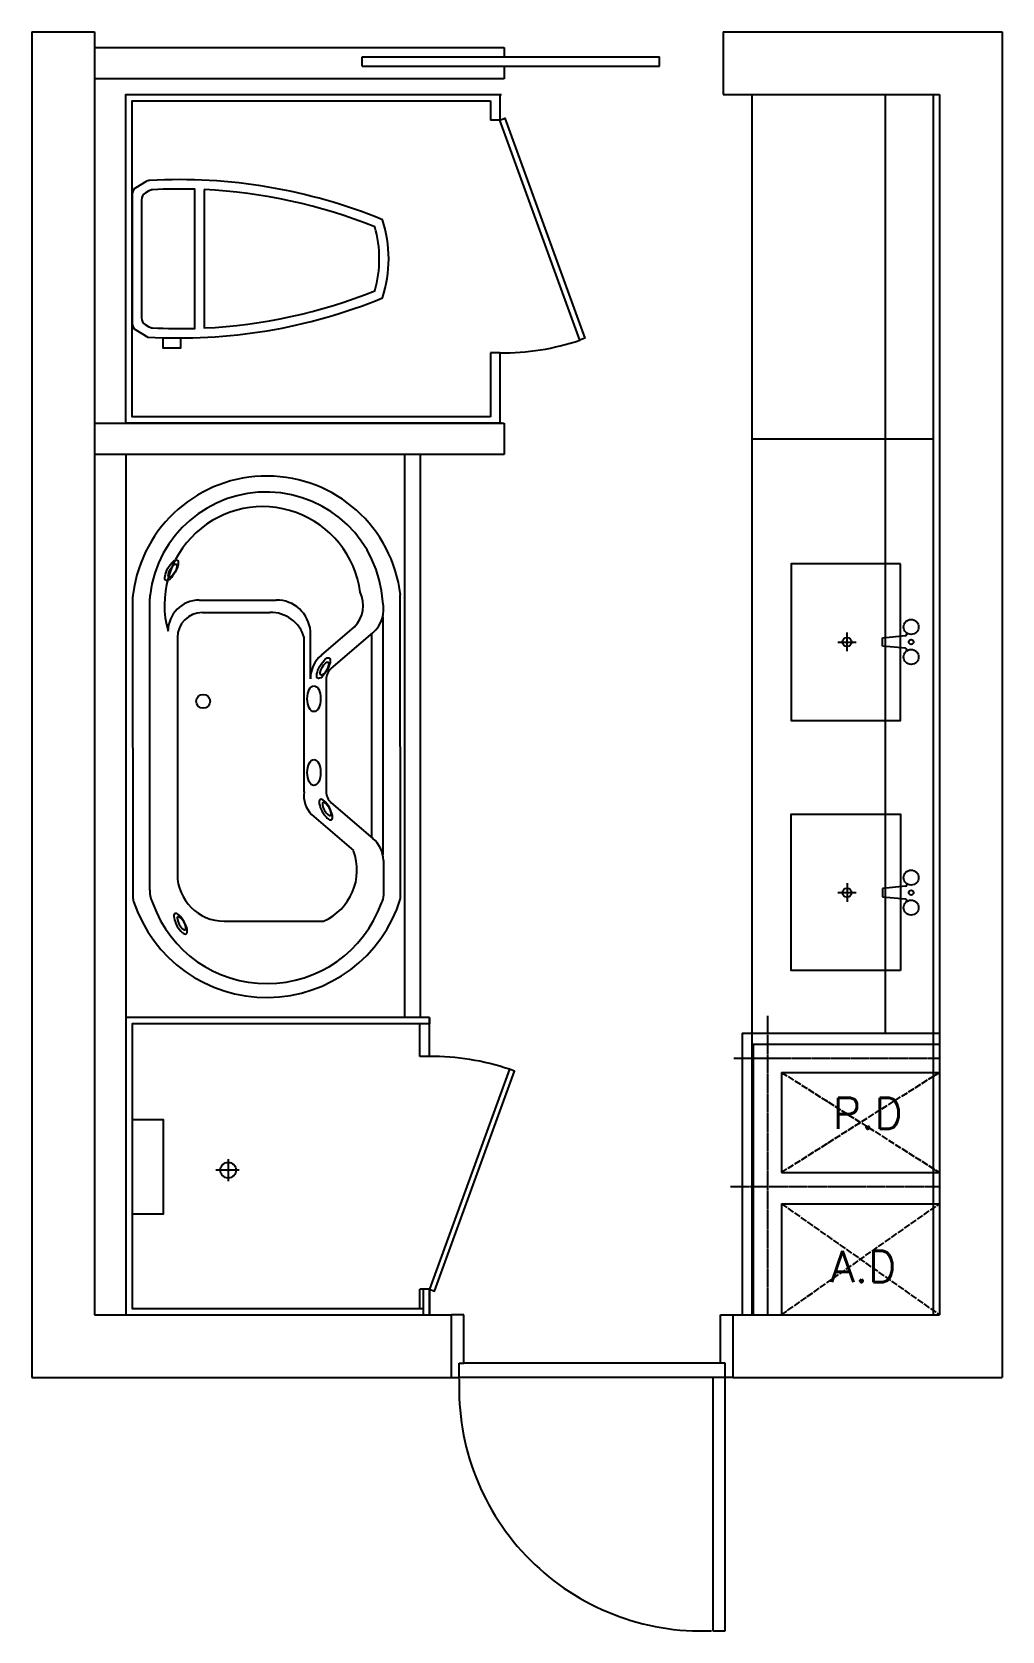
# Model space of a CAD drawing. Header units: millimetres. Extents: x -49575 to -46475, y -6918 to -1808.
import ezdxf
from ezdxf.enums import TextEntityAlignment as Align

# ---------------------------------------------------------------- set-up
doc = ezdxf.new("R2010")
doc.units = ezdxf.units.MM
for name, pattern in [('CEN', [62, 60, -1, 0, -1]), ('CENTER', [8.4, 7, -0.7, 0, -0.7]), ('HIDDEN', [2.5, 1.5, -1])]:
    doc.linetypes.add(name, pattern=pattern)
for name, color, linetype in [('CEN', 1, 'CEN'), ('CW', 2, 'Continuous'), ('DOOR', 4, 'Continuous'), ('EFIN', 5, 'Continuous'), ('FIN', 6, 'Continuous'), ('FUR', 4, 'Continuous'), ('HATC2', 254, 'Continuous'), ('TEXT', 6, 'Continuous'), ('wal', 3, 'Continuous')]:
    doc.layers.add(name, color=color, linetype=linetype)
doc.styles.add('HGTXT', font='romans.shx', dxfattribs={"bigfont": 'whgtxt.shx'})

# ---------------------------------------------------------------- blocks, each defined once
blk = doc.blocks.new('BI-TOI12')
at = {"layer": 'FUR'}
blk.add_lwpolyline([(-98, 252.1), (-98, 284.9), (-155.6, 284.9), (-155.6, 252.9)], dxfattribs=at)
for points in [[(-12.1, -227.3, 0.263447), (0, -205.8), (0, 205.8, 0.263447), (-12.1, 227.3), (-50, 250, 0.112436), (-800, 125, 0.16), (-800, -125, 0.111518), (-56.2, -250.4, 0.121915), (-44.7, -246.8)], [(-230, -221.1), (-230, 221.1, 0.083555), (-775.5, 102.5, 0.141093), (-775.5, -102.5, 0.083555)]]:
    blk.add_lwpolyline(points, format="xyb", close=True, dxfattribs=at)
blk.add_lwpolyline([(-65.3, 220.8, 0.020023), (-200, 222.2), (-200, -222.2, 0.020023), (-65.3, -220.8, 0.123047), (-53.8, -217.3), (-42.1, -210.3, 0.263447), (-30, -188.9), (-30, 188.9, 0.263447), (-42.1, 210.3), (-53.8, 217.3, 0.123047), (-65.3, 220.8)], format="xyb", dxfattribs=at)

msp = doc.modelspace()

# ---------------------------------------------------------------- linework, layer by layer
at = {"layer": 'CEN'}
for p, q in [((-47224.8, -4952.2), (-47224.8, -5907.7)), ((-47332, -5087.7), (-46674.8, -5087.7)), ((-47342.9, -5497.7), (-46674.8, -5497.7))]:
    msp.add_line(p, q, dxfattribs=at)
at = {"layer": 'CW'}
for p, q in [((-49574.8, -1807.7), (-49574.8, -6107.7)), ((-49574.8, -1807.7), (-49374.8, -1807.7)), ((-49374.8, -1807.7), (-49374.8, -5907.7)), ((-47366, -1807.7), (-46474.8, -1807.7)), ((-47366, -1807.7), (-47366, -2007.7)), ((-46474.8, -1807.7), (-46474.8, -6107.7)), ((-47366, -2007.7), (-46674.8, -2007.7)), ((-46674.8, -2007.7), (-46674.8, -5907.7)), ((-46674.8, -2007.7), (-46674.8, -5907.7)), ((-49374.8, -5907.7), (-48234.4, -5907.7)), ((-47334.4, -5907.7), (-46674.8, -5907.7)), ((-49574.8, -6107.7), (-48234.4, -6107.7)), ((-47334.4, -6107.7), (-46474.8, -6107.7))]:
    msp.add_line(p, q, dxfattribs=at)
for points in [[(-48234.4, -6107.7), (-48234.4, -5907.7)], [(-48234.4, -6107.7), (-48234.4, -5907.7)], [(-47334.4, -6107.7), (-47334.4, -5907.7)], [(-47334.4, -6107.7), (-47334.4, -5907.7)]]:
    msp.add_lwpolyline(points, dxfattribs=at)
at = {"layer": 'DOOR'}
for p, q in [((-49374.8, -1857.7), (-48066, -1857.7)), ((-48519.3, -1887.5), (-47569.3, -1887.5)), ((-48519.3, -1917.5), (-48519.3, -1887.5)), ((-48066, -1857.7), (-48066, -1887.5)), ((-47569.3, -1917.5), (-47569.3, -1887.5)), ((-48519.3, -1917.5), (-47569.3, -1917.5)), ((-48066, -1917.5), (-48066, -1957.7)), ((-48066, -1957.7), (-49374.8, -1957.7)), ((-47374.4, -6062.7), (-48194.4, -6062.7)), ((-47389.4, -6107.7), (-48209.4, -6107.7)), ((-47399.4, -6782.7), (-47399.4, -6847.7))]:
    msp.add_line(p, q, dxfattribs=at)
at = {"layer": 'DOOR', "linetype": 'Continuous'}
for p, q in [((-48209.4, -5907.7), (-48234.4, -5907.7)), ((-48194.4, -5907.7), (-48209.4, -5907.7)), ((-48194.4, -6062.7), (-48194.4, -5907.7)), ((-47374.4, -6062.7), (-47374.4, -5907.7)), ((-47374.4, -5907.7), (-47359.4, -5907.7)), ((-47359.4, -5907.7), (-47334.4, -5907.7)), ((-48209.4, -6107.7), (-48209.4, -6062.7)), ((-48209.4, -6062.7), (-48194.4, -6062.7)), ((-47359.4, -6062.7), (-47374.4, -6062.7)), ((-47359.4, -6107.7), (-47359.4, -6062.7)), ((-48234.4, -6107.7), (-48209.4, -6107.7)), ((-47359.4, -6107.7), (-47399.4, -6107.7)), ((-47399.4, -6107.7), (-47399.4, -6917.7)), ((-47359.4, -6917.7), (-47359.4, -6107.7)), ((-47334.4, -6107.7), (-47359.4, -6107.7)), ((-47399.4, -6917.7), (-47359.4, -6917.7))]:
    msp.add_line(p, q, dxfattribs=at)
at = {"layer": 'DOOR'}
msp.add_arc((-47434.3, -6142.6), 775.6, 177.7408, 272.2592, dxfattribs=at)
at = {"layer": 'EFIN', "color": 1, "linetype": 'CENTER', "ltscale": 3}
for p, q in [((-47179.8, -5452.7), (-46674.8, -5132.7)), ((-47179.8, -5132.7), (-46674.8, -5452.7)), ((-47179.8, -5907.7), (-46674.8, -5552.7)), ((-47179.8, -5552.7), (-46674.8, -5907.7))]:
    msp.add_line(p, q, dxfattribs=at)
at = {"layer": 'FIN'}
for q in [(-46674.8, -5007.7), (-47304.8, -5907.7)]:
    msp.add_line((-47304.8, -5007.7), q, dxfattribs=at)
at = {"layer": 'FUR', "linetype": 'HIDDEN'}
for p, q in [((-46848.2, -2007.7), (-46848.2, -5007.7)), ((-46694.8, -2007.7), (-46694.8, -5907.7))]:
    msp.add_line(p, q, dxfattribs=at)
at = {"layer": 'FUR'}
for p, q in [((-49274.8, -3157.7), (-49274.8, -4957.7)), ((-48334.9, -5887.7), (-48334.9, -5826.2)), ((-48334.9, -5887.7), (-48334.9, -5826.2)), ((-48304.9, -5826.2), (-48334.9, -5826.2)), ((-48304.9, -5887.7), (-48304.9, -5826.2)), ((-48304.9, -5887.7), (-48304.9, -5826.2)), ((-48304.9, -5907.7), (-48304.9, -5826.2)), ((-47274.8, -5907.7), (-46674.8, -5907.7))]:
    msp.add_line(p, q, dxfattribs=at)
for points in [[(-48324.9, -5826.2), (-48324.9, -5907.7)], [(-48304.9, -5826.2), (-48304.9, -5907.7)]]:
    msp.add_lwpolyline(points, dxfattribs=at)
msp.add_arc((-49232.9, -4578.1), 19, 180, 205.4879, dxfattribs=at)
at = {"layer": 'HATC2'}
for p, q in [((-48109.8, -2027.7), (-48109.8, -2089.3)), ((-48109.8, -2027.7), (-48109.8, -2089.3)), ((-48079.8, -2007.7), (-48079.8, -2089.3)), ((-48079.8, -2027.7), (-48079.8, -2089.3)), ((-48079.8, -2027.7), (-48079.8, -2089.3)), ((-47274.9, -2007.7), (-47274.8, -5907.7)), ((-48079.8, -2089.3), (-48109.8, -2089.3)), ((-48109.8, -2833.4), (-48109.8, -3037.7)), ((-48109.8, -2833.4), (-48109.8, -3037.7)), ((-48079.8, -2833.4), (-48109.8, -2833.4)), ((-48079.8, -2833.4), (-48079.8, -3057.7)), ((-49374.8, -3057.7), (-48066, -3057.7)), ((-48066, -3057.7), (-48066, -3157.7)), ((-48066, -3157.7), (-49374.8, -3157.7)), ((-48384.8, -3157.7), (-48384.8, -4957.7)), ((-48334.8, -3157.7), (-48334.8, -4957.7)), ((-49251.9, -4578.1), (-49252.3, -3611.7)), ((-49198.6, -4550.9), (-49198.6, -3618.3)), ((-49040.4, -3623.3), (-48794.6, -3623.3)), ((-48397.3, -4577.6), (-48397.7, -3606.8)), ((-49030.4, -3663.2), (-48814.5, -3663.2)), ((-48453.9, -3676.5), (-48453.9, -4436.6)), ((-48684.8, -3874.7), (-48684.8, -3723.1)), ((-48650.1, -3799.1), (-48544.4, -3708.4)), ((-48618.3, -3842.1), (-48485.7, -3728.3)), ((-46970.1, -3786.9), (-46970.1, -3727.4)), ((-46778.7, -3732), (-46778.7, -3729)), ((-49110.2, -3743), (-49110.2, -4499.9)), ((-48705.3, -4236.6), (-48705.3, -3743)), ((-48490, -3732), (-48490, -4381.4)), ((-47000, -3757.7), (-46940.5, -3757.7)), ((-46856.5, -3743.7), (-46783.1, -3736.8)), ((-46856.5, -3770.6), (-46856.5, -3743.7)), ((-46783.1, -3777.5), (-46856.5, -3770.6)), ((-46778.7, -3785.3), (-46778.7, -3782.3)), ((-48635, -3878.4), (-48635, -4234.8)), ((-48618.3, -4271.1), (-48485.7, -4384.9)), ((-48681.7, -4308.7), (-48547.1, -4424.2)), ((-48451, -4455.6), (-48451, -4565.6)), ((-46970.1, -4528.5), (-46970.1, -4588.1)), ((-46783.1, -4537.9), (-46856.5, -4544.9)), ((-46856.5, -4544.9), (-46856.5, -4571.7)), ((-46778.7, -4530.2), (-46778.7, -4533.2)), ((-47000, -4557.7), (-46940.5, -4557.7)), ((-46856.5, -4571.7), (-46783.1, -4578.7)), ((-46778.7, -4583.4), (-46778.7, -4586.4)), ((-48960.6, -4649.5), (-48642.7, -4649.5)), ((-48334.9, -5082.1), (-48334.9, -4977.7)), ((-48334.9, -5082.1), (-48334.9, -4977.7)), ((-48304.9, -5082.1), (-48304.9, -4957.7)), ((-48304.9, -5082.1), (-48334.9, -5082.1)), ((-48947.8, -5410.4), (-48947.8, -5480.4)), ((-48912.8, -5445.4), (-48987.8, -5445.4))]:
    msp.add_line(p, q, dxfattribs=at)
for points in [[(-48074.9, -3057.7), (-49274.8, -3057.7), (-49274.8, -2007.7), (-48074.9, -2007.7)], [(-48109.8, -3037.7), (-49254.8, -3037.7), (-49254.8, -2027.7), (-48109.8, -2027.7)], [(-47274.9, -3107.7), (-46694.8, -3107.7)], [(-48304.9, -4957.7), (-49274.8, -4957.7), (-49274.8, -5907.7), (-48324.9, -5907.7)], [(-48304.9, -4977.7), (-49254.8, -4977.7), (-49254.8, -5887.7), (-48324.9, -5887.7)], [(-48304.9, -4957.7), (-48304.9, -4977.7)]]:
    msp.add_lwpolyline(points, dxfattribs=at)
for points in [[(-47807.7, -2786.6), (-47823.9, -2792.4), (-48079.8, -2089.3), (-48063.7, -2083.4), (-47807.7, -2786.7)], [(-46799, -3507.7), (-47149, -3507.7), (-47149, -4007.7), (-46799, -4007.7)], [(-46799, -4807.7), (-47149, -4807.7), (-47149, -4307.7), (-46799, -4307.7)], [(-48032.7, -5128.9), (-48048.9, -5123), (-48304.9, -5826.2), (-48288.7, -5832.1), (-48032.7, -5128.8)], [(-49254.8, -5284.8), (-49254.8, -5584.8), (-49154.8, -5584.8), (-49154.8, -5284.8)]]:
    msp.add_lwpolyline(points, close=True, dxfattribs=at)
for centre, radius in [((-46765.3, -3709.2), 24), ((-46970.3, -3757.2), 14.4), ((-46765.3, -3805.2), 24), ((-46765.3, -3757.2), 7.68), ((-49027.6, -3946.8), 22.2), ((-46765.3, -4510.3), 24), ((-46970.3, -4558.3), 14.4), ((-46765.3, -4606.3), 24), ((-46765.3, -4558.3), 7.68), ((-48947.8, -5445.4), 25)]:
    msp.add_circle(centre, radius, dxfattribs=at)
for centre, radius, start, end in [((-48071.8, -2062.4), 771, 269.4047, 288.7589), ((-48824.6, -3657.1), 430.2, 6.7051, 172.6255), ((-48826.6, -3651.5), 373.4, 3.5045, 173.1599), ((-48837.4, -3639), 314.2, 7.4919, 195.5098), ((-49204.8, -3611.7), 47.5, 168.0313, 180), ((-49148.7, -3618.3), 49.9, 166.9636, 180), ((-49040.4, -3723.1), 99.8, 90, 180), ((-48793.2, -3732), 108.7, 4.7132, 90.7394), ((-48612.6, -3640.1), 96.5, 314.9879, 25.8617), ((-49030.4, -3743), 79.8, 90, 180), ((-48810.7, -3772.7), 109.6, 15.7321, 91.9765), ((-48550.7, -3652.6), 99.8, 310.6443, 13.8778), ((-46783.5, -3732), 4.8, 275.3909, 0), ((-46783.5, -3782.3), 4.8, 0, 84.6091), ((-48585.1, -3874.7), 99.8, 130.6443, 180), ((-48587.1, -3878.4), 47.9, 130.6443, 180), ((-48618.8, -4248.2), 87.2, 172.3723, 223.9143), ((-48587.1, -4234.8), 47.9, 180, 229.3557), ((-48551.9, -4461.4), 101.1, 3.267, 49.1431), ((-48715.1, -4485.9), 178.9, 293.8368, 20.1457), ((-48960.6, -4499.9), 149.6, 180, 270), ((-46783.5, -4533.2), 4.8, 275.3909, 0), ((-48825, -4445.9), 447.6, 198.2752, 342.8871), ((-49103.6, -4550.9), 95, 180, 206.2609), ((-48823.8, -4461.3), 388, 199.827, 340.3811), ((-48500.8, -4565.6), 49.9, 328.5531, 0), ((-46783.5, -4583.4), 4.8, 0, 84.6091), ((-48296.9, -5853), 771, 71.2411, 90.5953)]:
    msp.add_arc(centre, radius, start, end, dxfattribs=at)
for centre, major_axis, ratio in [((-49128.8, -3527.8), (-18.1, -32.5), 0.352614), ((-49125.7, -3529.6), (-11.6, -20.8), 0.352614), ((-48643.3, -3840.9), (-18.1, -32.5), 0.352614), ((-48640.2, -3842.7), (-11.6, -20.8), 0.352614), ((-48673.8, -3938.5), (0, 41.3), 0.519981), ((-48673.8, -4174.6), (0, 41.3), 0.519981)]:
    msp.add_ellipse(centre, major_axis=major_axis, ratio=ratio, dxfattribs=at)
at = {"layer": 'HATC2', "extrusion": (0, 0, -1)}
for centre, major_axis in [((-48635.8, -4293), (-18.1, 32.5)), ((-48632.6, -4291.3), (-11.6, 20.8)), ((-49100, -4657.8), (-18.1, 32.5)), ((-49096.9, -4656), (-11.6, 20.8))]:
    msp.add_ellipse(centre, major_axis=major_axis, ratio=0.352614, dxfattribs=at)
at = {"layer": 'wal'}
for p, q in [((-47269.8, -5042.7), (-47269.8, -5907.7)), ((-47269.8, -5042.7), (-46674.8, -5042.7)), ((-47179.8, -5132.7), (-47179.8, -5452.7)), ((-47179.8, -5132.7), (-46674.8, -5132.7)), ((-47179.8, -5452.7), (-46674.8, -5452.7)), ((-47179.8, -5552.7), (-46674.8, -5552.7)), ((-47179.8, -5552.7), (-47179.8, -5907.7)), ((-47179.8, -5552.7), (-47179.8, -5907.7)), ((-47179.8, -5907.7), (-46674.8, -5907.7))]:
    msp.add_line(p, q, dxfattribs=at)

# ---------------------------------------------------------------- block references
at = {"layer": 'HATC2', "rotation": 180}
msp.add_blockref('BI-TOI12', (-49254.8, -2532.7), dxfattribs=at)

# ---------------------------------------------------------------- texts
at = {"layer": 'TEXT', "style": 'HGTXT'}
for s, p in [('P.D', (-46904.1, -5263.7)), ('A.D', (-46917.7, -5753.5))]:
    msp.add_text(s, height=100, dxfattribs=at).set_placement(p, align=Align.MIDDLE)

doc.saveas('drawing.dxf')
